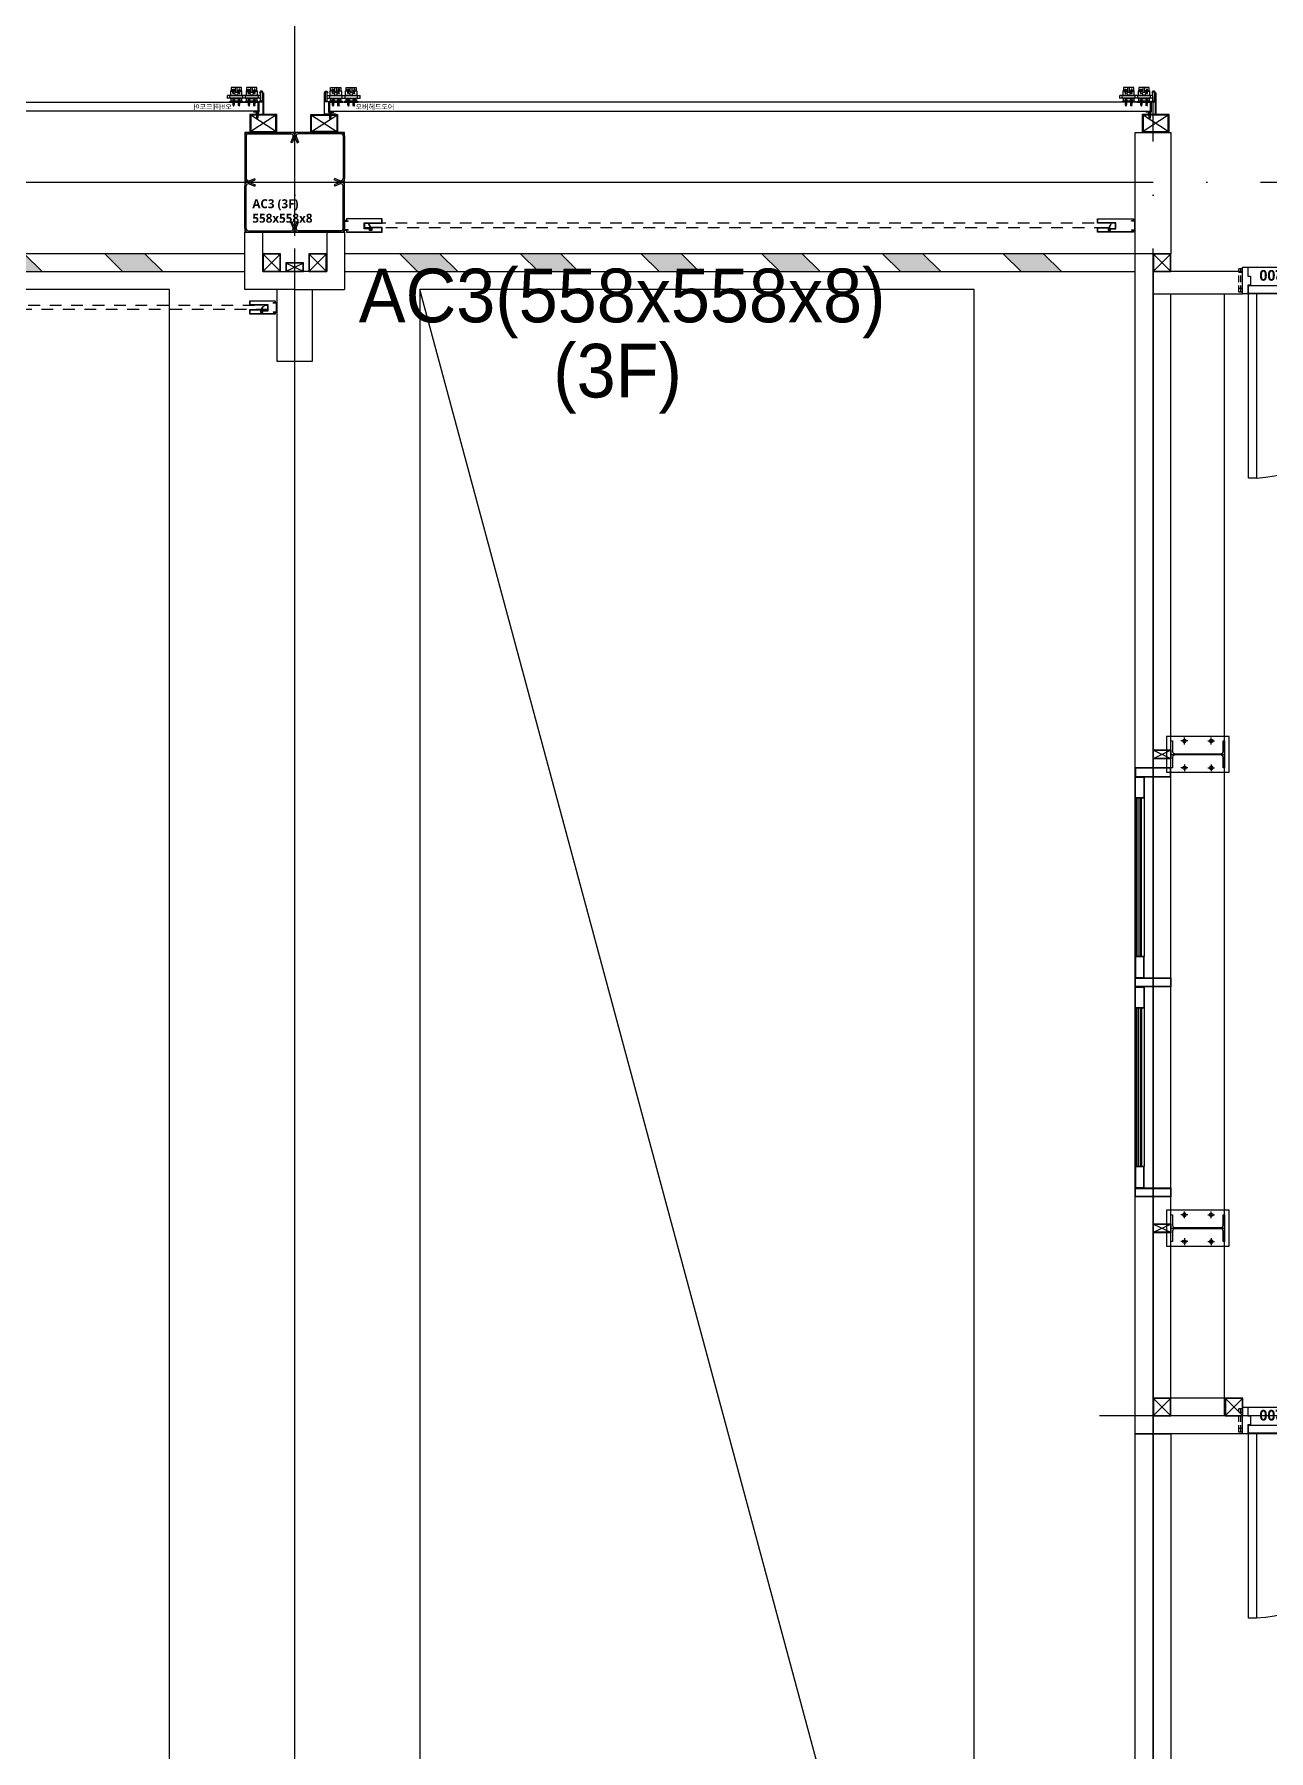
# Model space of a CAD drawing. Header units: millimetres. Extents: x -47382 to 204618, y -51045 to 127155.
# Drawn here: x 67544 to 74446, y 9599 to 19199 of the extents above; entities that cross this region are included whole.
import ezdxf
from ezdxf.enums import TextEntityAlignment as Align

# ---------------------------------------------------------------- set-up
doc = ezdxf.new("R2010")
doc.units = ezdxf.units.MM
doc.header["$LTSCALE"] = 300
doc.header["$MEASUREMENT"] = 0
for name, pattern in [('AF_01_Xref_PLAN_REV_01$0$HID', [2.3, 1.5, -0.8]), ('CEN', [62, 60, -1, 0, -1]), ('HID', [2, 1.1, -0.9]), ('HIDDEN2', [0.1875, 0.125, -0.0625])]:
    doc.linetypes.add(name, pattern=pattern)
doc.layers.get('0').update_dxf_attribs({"linetype": 'CONTINUOUS'})
doc.layers.get('Defpoints').update_dxf_attribs({"color": 153, "linetype": 'CONTINUOUS'})
for name, color, linetype in [('1', 7, 'CONTINUOUS'), ('6', 6, 'CONTINUOUS'), ('A-CEN', 1, 'CEN'), ('A-DOOR', 4, 'CONTINUOUS'), ('A-DOOR-JAMB', 4, 'CONTINUOUS'), ('A-DOOR-SILL', 8, 'CONTINUOUS'), ('A-DOOR-SWING', 8, 'CONTINUOUS'), ('A-FLOR-FLIN-TYP2', 8, 'CONTINUOUS'), ('A-FLOR-GW', 6, 'CONTINUOUS'), ('A-FLOR-PANL', 6, 'CONTINUOUS'), ('A-FLOR-STUD', 9, 'CONTINUOUS'), ('A-ST-AXIS-CEN', 252, 'CEN'), ('A-ST-COL', 2, 'CONTINUOUS'), ('A-WALL-LOW', 8, 'CONTINUOUS'), ('A-WIN', 4, 'CONTINUOUS'), ('AA-PARK-CAR4(B)', 5, 'CONTINUOUS'), ('AF_01_Xref_PLAN_REV_01$0$_시설물', 9, 'CONTINUOUS'), ('AF_01_Xref_PLAN_REV_01$0$DF', 7, 'CONTINUOUS'), ('Bound', 9, 'CONTINUOUS'), ('OVERHEAD DOOR - 1', 4, 'HID'), ('SS-PLATE', 32, 'CONTINUOUS'), ('STEEL', 2, 'CONTINUOUS'), ('XREF-PLAN$0$A-STEEL', 7, 'CONTINUOUS'), ('방화셔터', 11, 'HID')]:
    doc.layers.add(name, color=color, linetype=linetype)
doc.layers.add('A-ANNO-NPLT', color=129, linetype='CONTINUOUS', plot=False)
doc.layers.add('Defpoint', color=161, linetype='CONTINUOUS', plot=False)
doc.styles.add('AF_01_Xref_PLAN_REV_01$0$TEXT', font='')
doc.styles.add('SH_대대리576', font='NanumGothicBold.ttf')
doc.styles.add('SHP-나눔bo', font='')
doc.styles.add('돋움', font='')
doc.styles.get('AF_01_Xref_PLAN_REV_01$0$TEXT').set_extended_font_data('NanumGothic', bold=True)
doc.styles.get('SHP-나눔bo').set_extended_font_data('NanumGothic', bold=True)
doc.styles.get('돋움').set_extended_font_data('Dotum')

# ---------------------------------------------------------------- blocks, each defined once
blk = doc.blocks.new('_P대형')
at = {"layer": 'AA-PARK-CAR4(B)'}
blk.add_line((-150, -1500), (-3250, -13000), dxfattribs=at)
blk.add_lwpolyline([(-150, -1500), (-150, -13000), (-3250, -13000), (-3250, -1500)], close=True, dxfattribs=at)
blk = doc.blocks.new('AF_01_Xref_PLAN_REV_01$0$OHD-BOLT')
at = {"layer": 'AF_01_Xref_PLAN_REV_01$0$DF', "color": 9}
for p, q in [((-5.2, -34.7), (-5.2, -31)), ((5.2, -31), (-5.2, -31)), ((4.1, -35.2), (-4.1, -35.2)), ((-3.2, -4.8), (-3.2, -9.1)), ((-3.2, -9.9), (-3.2, -10.9)), ((-3.2, -11.7), (-3.2, -12.7)), ((-3.2, -13.5), (-3.2, -14.6)), ((-3.2, -15.4), (-3.2, -16.4)), ((-3.2, -17.2), (-3.2, -18.2)), ((-3.2, -19), (-3.2, -20.1)), ((-3.2, -20.9), (-3.2, -21.9)), ((-3.2, -22.7), (-3.2, -23.7)), ((-3.2, -24.5), (-3.2, -25.5)), ((-3.2, -26.4), (-3.2, -27.2)), ((-2.7, -34.7), (-2.7, -31)), ((2.7, -34.7), (2.7, -31)), ((3.1, -4.8), (3.1, -8.3)), ((3.1, -9.1), (3.1, -10.1)), ((3.1, -10.9), (3.1, -11.9)), ((3.1, -12.7), (3.1, -13.8)), ((3.1, -14.6), (3.1, -15.6)), ((3.1, -16.4), (3.1, -17.4)), ((3.1, -18.2), (3.1, -19.3)), ((3.1, -20.1), (3.1, -21.1)), ((3.1, -21.9), (3.1, -22.9)), ((3.1, -23.7), (3.1, -24.8)), ((3.1, -25.6), (3.1, -27.2)), ((5.2, -34.7), (5.2, -31))]:
    blk.add_line(p, q, dxfattribs=at)
at = {"layer": 'AF_01_Xref_PLAN_REV_01$0$DF', "color": 10}
for p, q in [((4.1, -8.3), (-4.2, -11.7)), ((-1.1, -8.6), (-4.2, -9.9)), ((4.1, -10.1), (-4.2, -13.5)), ((4.1, -11.9), (-4.2, -15.4)), ((4.1, -13.8), (-4.2, -17.2)), ((4.1, -15.6), (-4.2, -19)), ((4.1, -17.4), (-4.2, -20.9)), ((4.1, -19.3), (-4.2, -22.7)), ((4.1, -21.1), (-4.2, -24.5)), ((4.1, -22.9), (-4.2, -26.4)), ((4.1, -24.8), (-1.8, -27.2))]:
    blk.add_line(p, q, dxfattribs=at)
at = {"layer": 'AF_01_Xref_PLAN_REV_01$0$DF', "color": 9}
for points in [[(-3.2, -4.8), (0, 0), (3.1, -4.8)], [(3.1, -6.8), (-1.1, -8.6), (-3.2, -7.5), (-0.7, -5), (0, 0)], [(-3.2, -10.3), (-4.2, -9.9), (-3.2, -10.7)], [(-3.2, -12.1), (-4.2, -11.7), (-3.2, -12.5)], [(-3.2, -13.9), (-4.2, -13.5), (-3.2, -14.3)], [(-3.2, -15.8), (-4.2, -15.4), (-3.2, -16.2)], [(-3.2, -17.6), (-4.2, -17.2), (-3.2, -18)], [(-3.2, -19.4), (-4.2, -19), (-3.2, -19.8)], [(-3.2, -21.3), (-4.2, -20.9), (-3.2, -21.7)], [(-3.2, -23.1), (-4.2, -22.7), (-3.2, -23.5)], [(-3.2, -24.9), (-4.2, -24.5), (-3.2, -25.3)], [(-3.2, -26.8), (-4.2, -26.4), (-3.2, -27.2)], [(-2.6, -27.2), (3.1, -24.8), (4.1, -24.8), (3.1, -25.6), (-0.7, -27.2)], [(3.1, -7.9), (4.1, -8.3), (3.1, -7.5)], [(3.1, -7.9), (4.1, -8.3), (3.1, -7.5)], [(3.1, -9.7), (4.1, -10.1), (3.1, -9.3)], [(3.1, -9.7), (4.1, -10.1), (3.1, -9.3)], [(3.1, -11.5), (4.1, -11.9), (3.1, -11.1)], [(3.1, -11.5), (4.1, -11.9), (3.1, -11.1)], [(3.1, -13.4), (4.1, -13.8), (3.1, -13)], [(3.1, -13.4), (4.1, -13.8), (3.1, -13)], [(3.1, -15.2), (4.1, -15.6), (3.1, -14.8)], [(3.1, -15.2), (4.1, -15.6), (3.1, -14.8)], [(3.1, -17), (4.1, -17.4), (3.1, -16.6)], [(3.1, -17), (4.1, -17.4), (3.1, -16.6)], [(3.1, -18.9), (4.1, -19.3), (3.1, -18.5)], [(3.1, -18.9), (4.1, -19.3), (3.1, -18.5)], [(3.1, -20.7), (4.1, -21.1), (3.1, -20.3)], [(3.1, -20.7), (4.1, -21.1), (3.1, -20.3)], [(3.1, -22.5), (4.1, -22.9), (3.1, -22.1)], [(3.1, -22.5), (4.1, -22.9), (3.1, -22.1)], [(3.1, -24.4), (4.1, -24.8), (3.1, -24)]]:
    blk.add_lwpolyline(points, dxfattribs=at)
for points in [[(-9, -28), (9, -28), (9, -27.2), (-9, -27.2)], [(-4.3, -31), (4.3, -31), (9, -28), (-9, -28)], [(-4.2, -11.7), (-3.2, -10.9), (3.1, -8.3), (4.1, -8.3), (3.1, -9.1), (-3.2, -11.7)], [(-4.2, -9.9), (-3.2, -9.1), (-2.1, -8.6), (-1.1, -8.6), (-2.1, -9.4), (-3.2, -9.9)], [(-4.2, -13.5), (-3.2, -12.7), (3.1, -10.1), (4.1, -10.1), (3.1, -10.9), (-3.2, -13.5)], [(-4.2, -15.4), (-3.2, -14.6), (3.1, -11.9), (4.1, -11.9), (3.1, -12.7), (-3.2, -15.4)], [(-4.2, -17.2), (-3.2, -16.4), (3.1, -13.8), (4.1, -13.8), (3.1, -14.6), (-3.2, -17.2)], [(-4.2, -19), (-3.2, -18.2), (3.1, -15.6), (4.1, -15.6), (3.1, -16.4), (-3.2, -19)], [(-4.2, -20.9), (-3.2, -20.1), (3.1, -17.4), (4.1, -17.4), (3.1, -18.2), (-3.2, -20.9)], [(-4.2, -22.7), (-3.2, -21.9), (3.1, -19.3), (4.1, -19.3), (3.1, -20.1), (-3.2, -22.7)], [(-4.2, -24.5), (-3.2, -23.7), (3.1, -21.1), (4.1, -21.1), (3.1, -21.9), (-3.2, -24.5)], [(-4.2, -26.4), (-3.2, -25.5), (3.1, -22.9), (4.1, -22.9), (3.1, -23.7), (-3.2, -26.4)]]:
    blk.add_lwpolyline(points, close=True, dxfattribs=at)
for centre, radius, start, end in [((-4, -33.3), 1.86, 226.9662, 313.0338), ((0, -27.6), 7.61, 249.11949, 290.88051), ((4, -33.3), 1.86, 226.9662, 313.0338)]:
    blk.add_arc(centre, radius, start, end, dxfattribs=at)
blk = doc.blocks.new('AF_01_Xref_PLAN_REV_01$0$OHD-UNIT_01')
at = {"layer": 'AF_01_Xref_PLAN_REV_01$0$DF', "color": 6}
for p, q in [((6.3, -35.8), (6.3, -36.1)), ((16, -47.3), (16, -60.3)), ((16.2, -47.3), (16.2, -60.3)), ((19.8, -47.3), (19.8, -60.3)), ((20, -47.3), (20, -60.3)), ((30, -52.8), (30, -79)), ((40, -52.8), (40, -79)), ((50, -47.3), (50, -60.3)), ((50.2, -47.3), (50.2, -60.3)), ((53.8, -47.3), (53.8, -60.3)), ((54, -47.3), (54, -60.3)), ((63.7, -35.8), (63.7, -36.1))]:
    blk.add_line(p, q, dxfattribs=at)
for points in [[(0, 0), (70, 0), (70, -2.3), (0, -2.3)], [(6.2, -2.3), (63.8, -2.3), (63.8, -17.3), (6.2, -17.3)]]:
    blk.add_lwpolyline(points, close=True, dxfattribs=at)
blk.add_lwpolyline([(70, -17.3, -0.032432), (70, -35.8), (0, -35.8, -0.032432), (0, -17.3)], format="xyb", close=True, dxfattribs=at)
blk.add_lwpolyline([(53.8, -60.3), (66.2, -60.3), (66.8, -59.3), (66.8, -37.2, 0.374279), (65.9, -36.3), (59.2, -35.8), (10.7, -35.8), (4.1, -36.3, 0.374279), (3.2, -37.2), (3.2, -59.3)], format="xyb", dxfattribs=at)
for points in [[(16, -59.3), (3.2, -59.3), (3.8, -60.3), (16.2, -60.3)], [(6.2, -60.3), (6.2, -80), (63.8, -80), (63.8, -60.3)], [(19.8, -60.3), (29.5, -60.3), (29.5, -52.4)], [(29.5, -59.3), (20, -59.3)], [(40.5, -52.4), (40.5, -60.3), (50.2, -60.3)], [(50, -59.3), (40.5, -59.3)], [(66.8, -59.3), (54, -59.3)]]:
    blk.add_lwpolyline(points, dxfattribs=at)
at = {"layer": 'AF_01_Xref_PLAN_REV_01$0$DF', "color": 9}
for points in [[(15, -17.3), (15, -14.3), (21, -14.3), (21, -17.3)], [(15, -60.3), (15, -70), (21, -70), (21, -60.3)], [(15.2, -17.3), (15.2, -14.6), (20.8, -14.6), (20.8, -17.3)], [(15.2, -60.3), (15.2, -69.8), (20.8, -69.8), (20.8, -60.3)], [(55, -17.3), (55, -14.3), (49, -14.3), (49, -17.3)], [(55, -60.3), (55, -70), (49, -70), (49, -60.3)], [(54.8, -17.3), (54.8, -14.6), (49.2, -14.6), (49.2, -17.3)], [(54.8, -60.3), (54.8, -69.8), (49.2, -69.8), (49.2, -60.3)]]:
    blk.add_lwpolyline(points, dxfattribs=at)
at = {"layer": 'AF_01_Xref_PLAN_REV_01$0$DF', "color": 6}
for radius in [9, 8.5]:
    blk.add_circle((35, -45.3), radius, dxfattribs=at)
for centre, radius, start, end in [((18, -47.3), 2, 0, 180), ((18, -47.3), 1.8, 0, 180), ((31, -79), 1, 180, 270), ((39, -79), 1, 270, 0), ((52, -47.3), 2, 0, 180), ((52, -47.3), 1.8, 0, 180)]:
    blk.add_arc(centre, radius, start, end, dxfattribs=at)
at = {"layer": 'AF_01_Xref_PLAN_REV_01$0$DF'}
blk.add_blockref('AF_01_Xref_PLAN_REV_01$0$OHD-BOLT', (20.2, 24.9), dxfattribs=at)
at = {"layer": 'AF_01_Xref_PLAN_REV_01$0$DF', "xscale": -1}
blk.add_blockref('AF_01_Xref_PLAN_REV_01$0$OHD-BOLT', (49.8, 24.9), dxfattribs=at)
blk = doc.blocks.new('*U215')
at = {"layer": 'AF_01_Xref_PLAN_REV_01$0$DF', "color": 4}
for p, q in [((-58.4, 205.5), (-44.7, 205.5)), ((111.5, 205.5), (125.9, 205.5)), ((125.9, 190.2), (125.9, 205.2)), ((10388.5, 205.5), (10374.1, 205.5)), ((10374.1, 190.2), (10374.1, 205.2)), ((10558.4, 205.5), (10544.7, 205.5)), ((-58.4, 190.5), (-44.7, 190.5)), ((111.5, 190.5), (125.9, 190.5)), ((10388.5, 190.5), (10374.1, 190.5)), ((10558.4, 190.5), (10544.7, 190.5))]:
    blk.add_line(p, q, dxfattribs=at)
at = {"layer": 'AF_01_Xref_PLAN_REV_01$0$DF', "color": 9, "linetype": 'AF_01_Xref_PLAN_REV_01$0$HID'}
for p, q in [((-44.7, 205.5), (25.5, 205.5)), ((41.3, 205.5), (111.5, 205.5)), ((10458.7, 205.5), (10388.5, 205.5)), ((10544.7, 205.5), (10474.5, 205.5)), ((-44.7, 190.5), (25.5, 190.5)), ((41.3, 190.5), (111.5, 190.5)), ((10458.7, 190.5), (10388.5, 190.5)), ((10544.7, 190.5), (10474.5, 190.5))]:
    blk.add_line(p, q, dxfattribs=at)
at = {"layer": 'AF_01_Xref_PLAN_REV_01$0$DF'}
for p, q in [((25.5, 205.5), (41.3, 205.5)), ((10474.5, 205.5), (10458.7, 205.5)), ((25.5, 190.5), (41.3, 190.5)), ((10474.5, 190.5), (10458.7, 190.5))]:
    blk.add_line(p, q, dxfattribs=at)
at = {"layer": 'AF_01_Xref_PLAN_REV_01$0$DF', "color": 9}
for p, q in [((-145.5, 95.5), (-4.5, 4.5)), ((-145.5, 4.5), (-4.5, 95.5)), ((10645.5, 95.5), (10504.5, 4.5)), ((10645.5, 4.5), (10504.5, 95.5))]:
    blk.add_line(p, q, dxfattribs=at)
at = {"layer": 'AF_01_Xref_PLAN_REV_01$0$DF'}
for points in [[(-75, 221), (-75, 100), (-7.5, 100), (-7.5, 101.6), (-73.4, 101.6), (-73.4, 221), (-75, 221)], [(10575, 221), (10575, 100), (10507.5, 100), (10507.5, 101.6), (10573.4, 101.6), (10573.4, 221), (10575, 221)]]:
    blk.add_lwpolyline(points, dxfattribs=at)
for points in [[(-68.4, 231), (-58.4, 231), (-53.4, 221), (-57, 221), (-60.4, 227.8), (-66.4, 227.8), (-70.2, 220.2), (-70.2, 174.4), (-53.4, 174.4), (-53.4, 171.2), (-73.4, 171.2), (-73.4, 221)], [(10568.4, 231), (10558.4, 231), (10553.4, 221), (10557, 221), (10560.4, 227.8), (10566.4, 227.8), (10570.2, 220.2), (10570.2, 174.4), (10553.4, 174.4), (10553.4, 171.2), (10573.4, 171.2), (10573.4, 221)], [(-150, 100), (0, 100), (0, 0), (-150, 0)], [(30.4, 171.2), (-49.6, 171.2), (-49.6, 113.8), (-21.1, 113.8), (-21.1, 117), (-46.4, 117), (-46.4, 168), (30.4, 168)], [(30.4, 171.2), (30.4, 168), (-49.6, 168), (-49.6, 171.2)], [(36.4, 171.2), (36.4, 168), (116.4, 168), (116.4, 171.2)], [(10463.6, 171.2), (10463.6, 168), (10383.6, 168), (10383.6, 171.2)], [(10469.6, 171.2), (10549.6, 171.2), (10549.6, 113.8), (10521.1, 113.8), (10521.1, 117), (10546.4, 117), (10546.4, 168), (10469.6, 168)], [(10469.6, 171.2), (10469.6, 168), (10549.6, 168), (10549.6, 171.2)], [(10650, 100), (10500, 100), (10500, 0), (10650, 0)], [(-145.5, 95.5), (-4.5, 95.5), (-4.5, 4.5), (-145.5, 4.5)], [(10645.5, 95.5), (10504.5, 95.5), (10504.5, 4.5), (10645.5, 4.5)]]:
    blk.add_lwpolyline(points, close=True, dxfattribs=at)
at = {"layer": 'AF_01_Xref_PLAN_REV_01$0$DF', "color": 4}
for points in [[(-68.4, 221.2), (-68.4, 179.5, 1), (-58.4, 179.5), (-58.4, 221.2, 1), (-68.4, 221.2)], [(10568.4, 221.2), (10568.4, 179.5, -1), (10558.4, 179.5), (10558.4, 221.2, -1), (10568.4, 221.2)]]:
    blk.add_lwpolyline(points, format="xyb", dxfattribs=at)
blk.add_lwpolyline([(10545.4, 118), (10545.4, 168), (-45.4, 168), (-45.4, 118)], close=True, dxfattribs=at)
at = {"layer": 'AF_01_Xref_PLAN_REV_01$0$DF', "xscale": -1, "rotation": 180}
for name, p in [('AF_01_Xref_PLAN_REV_01$0$OHD-UNIT_01', (-44.6, 171.2)), ('AF_01_Xref_PLAN_REV_01$0$OHD-UNIT_01', (41.4, 171.2)), ('AF_01_Xref_PLAN_REV_01$0$OHD-BOLT', (10540.5, 74.4))]:
    blk.add_blockref(name, p, dxfattribs=at)
at = {"layer": 'AF_01_Xref_PLAN_REV_01$0$DF', "rotation": 180}
for name, p in [('AF_01_Xref_PLAN_REV_01$0$OHD-UNIT_01', (10458.6, 171.2)), ('AF_01_Xref_PLAN_REV_01$0$OHD-UNIT_01', (10544.6, 171.2)), ('AF_01_Xref_PLAN_REV_01$0$OHD-BOLT', (-40.5, 74.4))]:
    blk.add_blockref(name, p, dxfattribs=at)
at = {"layer": 'Defpoints', "style": 'AF_01_Xref_PLAN_REV_01$0$TEXT'}
blk.add_text('오버헤드도어', height=28, dxfattribs=at).set_placement((101.4, 142.5), align=Align.MIDDLE_LEFT)
blk = doc.blocks.new('A$C53E97F43')
at = {"layer": '방화셔터'}
for p, q in [((0, 63.5), (0, 65)), ((0, 63.5), (0, 65)), ((0, 11.5), (0, 10)), ((0, 11.5), (0, 10)), ((20, 61.9), (20, 63.5)), ((20, 13.1), (20, 11.5)), ((79.5, 20), (82, 20)), ((79.5, 20), (80.5, 18)), ((80.5, 18), (79.5, 18)), ((79.5, 18), (80.5, 16)), ((80.5, 16), (79.5, 16)), ((79.5, 16), (80.5, 14)), ((80.5, 14), (79.5, 14)), ((79.5, 14), (80.5, 12)), ((80.5, 12), (79.5, 12)), ((79.5, 12), (80.5, 10)), ((89.5, 10), (80.5, 10)), ((82.5, 12), (82.5, 17.5)), ((82.5, 17.5), (87.5, 17.5)), ((87.5, 12), (82.5, 12)), ((87.5, 12), (87.5, 17.5)), ((88, 20), (90.5, 20)), ((90.5, 20), (89.5, 18)), ((89.5, 18), (90.5, 18)), ((90.5, 18), (89.5, 16)), ((89.5, 16), (90.5, 16)), ((90.5, 16), (89.5, 14)), ((89.5, 14), (90.5, 14)), ((90.5, 14), (89.5, 12)), ((89.5, 12), (90.5, 12)), ((90.5, 12), (89.5, 10))]:
    blk.add_line(p, q, dxfattribs=at)
for points in [[(0, 10), (10, 10), (10, 0), (150, 0), (150, 25), (90, 25), (90, 10), (80, 10), (80, 20), (50, 20), (50, 50), (150, 50), (150, 75), (10, 75), (10, 65), (0, 65)], [(0, 11.5), (11.5, 11.5), (11.5, 1.5), (148.5, 1.5), (148.5, 23.5), (91.5, 23.5), (91.5, 8.5), (78.5, 8.5), (78.5, 18.5), (48.5, 18.5), (48.5, 51.5), (148.5, 51.5), (148.5, 73.5), (11.5, 73.5), (11.5, 63.5), (0, 63.5)], [(20, 11.5), (20, 11.5), (0, 11.5), (0, 63.5), (20, 63.5)], [(20, 13.1), (1.6, 13.1), (1.6, 61.9), (20, 61.9)]]:
    blk.add_lwpolyline(points, dxfattribs=at)
for centre, radius, start, end in [((75.4, 41.4), 2, 39.97118, 180), ((73.9, 41.4), 0.5, 180, 0), ((75.4, 41.4), 1, 49.23897, 180), ((47.8, 21.2), 35.2, 358.12428, 36.69029), ((47.2, 15.9), 40, 5.83802, 42.0129), ((82.5, 20), 0.5, 180, 0), ((87.5, 20), 0.5, 180, 0)]:
    blk.add_arc(centre, radius, start, end, dxfattribs=at)
blk = doc.blocks.new('A$C04AA576A')
at = {"layer": 'AF_01_Xref_PLAN_REV_01$0$_시설물'}
for points in [[(962.5, 826), (1062.5, 726), (837.5, 726), (737.5, 826)], [(1637.5, 826), (1737.5, 726), (1512.5, 726), (1412.5, 826)]]:
    blk.add_hatch(color=253, dxfattribs=at).paths.add_polyline_path(points)
at = {"layer": 'A-FLOR-FLIN-TYP2'}
blk.add_line((279, 726), (10721, 726), dxfattribs=at)
blk.add_line((279, 726), (10721, 726), dxfattribs=at)
at = {"layer": 'A-FLOR-GW'}
for p, q in [((100, 1326, 103000), (-100, 1326, 103000)), ((-100, 1326, 103000), (-100, 926, 103000)), ((100, 926, 103000), (100, 1326, 103000)), ((179, 826), (179, 605)), ((279, 826), (279, 605))]:
    blk.add_line(p, q, dxfattribs=at)
for points in [[(0, 926), (279, 926), (279, 826)], [(179, 826), (0, 826)]]:
    blk.add_lwpolyline(points, dxfattribs=at)
at = {"layer": 'AF_01_Xref_PLAN_REV_01$0$_시설물'}
for p, q in [((737.5, 826, 103000), (837.5, 726, 103000)), ((962.5, 826, 103000), (1062.5, 726, 103000)), ((1412.5, 826, 103000), (1512.5, 726, 103000))]:
    blk.add_line(p, q, dxfattribs=at)
at = {"layer": 'AF_01_Xref_PLAN_REV_01$0$_시설물', "color": 6, "elevation": 103000}
blk.add_lwpolyline([(4019, 726), (4019, 826), (279, 826), (279, 726), (4019, 726)], dxfattribs=at)
at = {"layer": '방화셔터', "linetype": 'HID', "ltscale": 0.2}
for p, q in [((150, 1013.5, 103000), (150, 1038.5, 103000)), ((150, 1038.5, 103000), (10850, 1038.5, 103000)), ((10850, 1013.5, 103000), (150, 1013.5, 103000))]:
    blk.add_line(p, q, dxfattribs=at)
at = {"xscale": -1}
blk.add_blockref('_P대형', (550, 13926, -103000), dxfattribs=at)
at = {"layer": 'OVERHEAD DOOR - 1', "xscale": -1, "rotation": 180}
blk.add_blockref('*U215', (250, 47), dxfattribs=at)
at = {"layer": '방화셔터', "extrusion": (0, 0, -1), "zscale": -1, "rotation": 180}
blk.add_blockref('A$C53E97F43', (-100, 1063.5, -103000), dxfattribs=at)
blk = doc.blocks.new('A$C284E115B')
at = {"layer": 'A-FLOR-STUD'}
for p, q in [((2.3, 47.7, -103000), (97.7, 2.3, -103000)), ((2.3, 2.3, -103000), (97.7, 47.7, -103000))]:
    blk.add_line(p, q, dxfattribs=at)
at = {"layer": 'A-FLOR-STUD', "elevation": -103000}
for points in [[(0, 50), (100, 50), (100, 0), (0, 0)], [(2.3, 47.7), (97.7, 47.7), (97.7, 2.3), (2.3, 2.3)]]:
    blk.add_lwpolyline(points, close=True, dxfattribs=at)
blk = doc.blocks.new('BOLT')
at = {"layer": '1', "color": 251}
for p, q in [((-21, 0), (21, 0)), ((0, -21), (0, 21))]:
    blk.add_line(p, q, dxfattribs=at)
at = {"layer": '6', "color": 251}
blk.add_circle((0, 0), 11, dxfattribs=at)
blk = doc.blocks.new('WC2_BP')
at = {"layer": 'SS-PLATE', "color": 251, "ltscale": 0.05}
blk.add_lwpolyline([(-175, -100), (175, -100), (175, 100), (-175, 100)], close=True, dxfattribs=at)
at = {"linetype": 'HID', "yscale": 0.909090909090909, "zscale": 0.909090909090909}
for p, xscale in [((-75, 75), -0.909090909090909), ((75, 75), 0.909090909090909)]:
    blk.add_blockref('BOLT', p, dxfattribs=dict(at, xscale=xscale))
at = {"linetype": 'HID', "yscale": 0.909090909090909, "zscale": 0.909090909090909, "rotation": 180}
for p, xscale in [((-75, -75), 0.909090909090909), ((75, -75), -0.909090909090909)]:
    blk.add_blockref('BOLT', p, dxfattribs=dict(at, xscale=xscale))
blk = doc.blocks.new('H-300X150X6_5X9')
at = {"layer": 'Defpoint'}
for p, q in [((0, -150), (0, 150)), ((-3.25, 0), (3.25, 0))]:
    blk.add_line(p, q, dxfattribs=at)
at = {"layer": 'STEEL'}
blk.add_lwpolyline([(-75, -150), (-75, -141), (-16.25, -141, 0.4142136), (-3.25, -128), (-3.25, 128, 0.4142136), (-16.25, 141), (-75, 141), (-75, 150), (75, 150), (75, 141), (16.25, 141, 0.4142136), (3.25, 128), (3.25, -128, 0.4142136), (16.25, -141), (75, -141), (75, -150)], format="xyb", close=True, dxfattribs=at)
at = {"layer": 'SS-PLATE', "color": 251, "ltscale": 0.05, "rotation": 90}
blk.add_blockref('WC2_BP', (0, 0), dxfattribs=at)
blk = doc.blocks.new('A$C2E56680A')
blk.add_blockref('A$C284E115B', (0, 50))
at = {"layer": 'STEEL', "rotation": 269.9999999999999}
blk.add_blockref('H-300X150X6_5X9', (250, 75, -103000), dxfattribs=at)
blk = doc.blocks.new('XREF-PLAN$0$각-100X100')
at = {"layer": 'XREF-PLAN$0$A-STEEL', "color": 1}
for p, q in [((-47.7, -47.7), (47.7, 47.7)), ((-47.7, 47.7), (47.7, -47.7))]:
    blk.add_line(p, q, dxfattribs=at)
at = {"layer": 'XREF-PLAN$0$A-STEEL'}
blk.add_lwpolyline([(-50, -50), (50, -50), (50, 50), (-50, 50)], close=True, dxfattribs=at)
at = {"layer": 'XREF-PLAN$0$A-STEEL', "color": 8}
blk.add_lwpolyline([(-47.7, -47.7), (47.7, -47.7), (47.7, 47.7), (-47.7, 47.7)], close=True, dxfattribs=at)
blk = doc.blocks.new('사무실창_01')
at = {"layer": 'A-WIN', "ltscale": 100}
for p, q in [((508390.7, 325836.5), (508390.7, 326961.5)), ((508190.7, 326841.5), (508190.7, 325956.5)), ((508198.7, 325956.5), (508198.7, 326841.5)), ((508206.7, 325956.5), (508206.7, 326841.5)), ((508218.7, 325956.5), (508218.7, 326841.5)), ((508226.7, 325956.5), (508226.7, 326841.5)), ((508240.7, 326841.5), (508240.7, 325956.5)), ((508390.7, 324661.5), (508390.7, 325786.5)), ((508190.7, 325666.5), (508190.7, 324781.5)), ((508198.7, 325666.5), (508198.7, 324781.5)), ((508206.7, 325666.5), (508206.7, 324781.5)), ((508218.7, 325666.5), (508218.7, 324781.5)), ((508226.7, 325666.5), (508226.7, 324781.5)), ((508240.7, 325666.5), (508240.7, 324781.5))]:
    blk.add_line(p, q, dxfattribs=at)
at = {"layer": 'A-WIN'}
for points in [[(508390.7, 326961.5), (508390.7, 327011.5), (508190.7, 327011.5), (508190.7, 326961.5), (508390.7, 326961.5)], [(508240.7, 326961.5), (508240.7, 326841.5), (508190.7, 326841.5), (508190.7, 326961.5), (508240.7, 326961.5)], [(508192.7, 327009.5), (508192.7, 326963.5), (508388.7, 326963.5), (508388.7, 327009.5), (508192.7, 327009.5)], [(508192.7, 326843.5), (508192.7, 326959.5), (508238.7, 326959.5), (508238.7, 326843.5), (508192.7, 326843.5)], [(508190.7, 325836.5), (508390.7, 325836.5), (508390.7, 325786.5), (508190.7, 325786.5), (508190.7, 325836.5)], [(508240.7, 325786.5), (508240.7, 325666.5), (508190.7, 325666.5), (508190.7, 325786.5), (508240.7, 325786.5)], [(508192.7, 325668.5), (508192.7, 325784.5), (508238.7, 325784.5), (508238.7, 325668.5), (508192.7, 325668.5)], [(508190.7, 324661.5), (508390.7, 324661.5), (508390.7, 324611.5), (508190.7, 324611.5), (508190.7, 324661.5)]]:
    blk.add_lwpolyline(points, dxfattribs=at)
for points in [[(508240.7, 325956.5), (508190.7, 325956.5), (508190.7, 325836.5), (508240.7, 325836.5)], [(508238.7, 325954.5), (508192.7, 325954.5), (508192.7, 325838.5), (508238.7, 325838.5)], [(508192.7, 325834.5), (508388.7, 325834.5), (508388.7, 325788.5), (508192.7, 325788.5), (508192.7, 325834.5)], [(508240.7, 324781.5), (508190.7, 324781.5), (508190.7, 324661.5), (508240.7, 324661.5)], [(508238.7, 324779.5), (508192.7, 324779.5), (508192.7, 324663.5), (508238.7, 324663.5)], [(508192.7, 324659.5), (508388.7, 324659.5), (508388.7, 324613.5), (508192.7, 324613.5), (508192.7, 324659.5)]]:
    blk.add_lwpolyline(points, close=True, dxfattribs=at)
blk = doc.blocks.new('A$C0e376f74')
at = {"layer": 'A-ANNO-NPLT', "linetype": 'HIDDEN2'}
for p, q in [((525, 230), (525, -80)), ((-20, 140), (-20, 10)), ((0, 140), (-20, 140)), ((0, 120), (-20, 120)), ((-10, 140), (-10, 10)), ((0, 140), (0, 10)), ((1100, 140), (1120, 140)), ((1100, 140), (1100, 10)), ((1100, 120), (1120, 120)), ((1110, 140), (1110, 10)), ((1120, 140), (1120, 10)), ((0, 30), (-20, 30)), ((0, 10), (-20, 10)), ((1100, 30), (1120, 30)), ((1100, 10), (1120, 10))]:
    blk.add_line(p, q, dxfattribs=at)
at = {"layer": 'A-ANNO-NPLT', "linetype": 'ByBlock'}
blk.add_lwpolyline([(1067, 102), (33, 102), (33, 147), (1067, 147)], close=True, dxfattribs=at)
at = {"layer": 'A-DOOR', "linetype": 'ByBlock'}
blk.add_lwpolyline([(1067, 1181), (1067, 147), (1022, 147), (1022, 1181)], close=True, dxfattribs=at)
at = {"layer": 'A-DOOR-JAMB'}
for points in [[(0, 20), (0, 0), (30, 0), (30, 50), (45, 50), (45, 100), (30, 100), (30, 150), (0, 150), (0, 130)], [(1100, 20), (1100, 0), (1070, 0), (1070, 50), (1055, 50), (1055, 100), (1070, 100), (1070, 150), (1100, 150), (1100, 130)]]:
    blk.add_lwpolyline(points, dxfattribs=at)
at = {"layer": 'A-DOOR-SILL'}
for p, q in [((30, 150), (1070, 150)), ((1070, 0), (30, 0))]:
    blk.add_line(p, q, dxfattribs=at)
at = {"layer": 'A-DOOR-SWING'}
blk.add_arc((1106.9, 108.7), 1074.7, 94.52992, 177.80346, dxfattribs=at)
at = {"layer": 'A-ANNO-NPLT', "linetype": 'ByBlock', "style": 'SHP-나눔bo'}
blk.add_text('1100 X 2200', height=60, dxfattribs=at).set_placement((780.6, 15.7), align=Align.CENTER)
blk = doc.blocks.new('A$C500F4283')
at = {"layer": 'A-FLOR-STUD'}
for p, q in [((2.3, 2.3, -103000), (97.7, 47.7, -103000)), ((2.3, 47.7, -103000), (97.7, 2.3, -103000))]:
    blk.add_line(p, q, dxfattribs=at)
at = {"layer": 'A-FLOR-STUD', "elevation": -103000}
for points in [[(0, 0), (100, 0), (100, 50), (0, 50)], [(2.3, 2.3), (97.7, 2.3), (97.7, 47.7), (2.3, 47.7)]]:
    blk.add_lwpolyline(points, close=True, dxfattribs=at)
blk = doc.blocks.new('*U206')
at = {"layer": 'AF_01_Xref_PLAN_REV_01$0$DF', "color": 4}
for p, q in [((-58.4, 205.5), (-44.7, 205.5)), ((111.5, 205.5), (125.9, 205.5)), ((125.9, 190.2), (125.9, 205.2)), ((4388.5, 205.5), (4374.1, 205.5)), ((4374.1, 190.2), (4374.1, 205.2)), ((4558.4, 205.5), (4544.7, 205.5)), ((-58.4, 190.5), (-44.7, 190.5)), ((111.5, 190.5), (125.9, 190.5)), ((4388.5, 190.5), (4374.1, 190.5)), ((4558.4, 190.5), (4544.7, 190.5))]:
    blk.add_line(p, q, dxfattribs=at)
at = {"layer": 'AF_01_Xref_PLAN_REV_01$0$DF', "color": 9, "linetype": 'AF_01_Xref_PLAN_REV_01$0$HID'}
for p, q in [((-44.7, 205.5), (25.5, 205.5)), ((41.3, 205.5), (111.5, 205.5)), ((4458.7, 205.5), (4388.5, 205.5)), ((4544.7, 205.5), (4474.5, 205.5)), ((-44.7, 190.5), (25.5, 190.5)), ((41.3, 190.5), (111.5, 190.5)), ((4458.7, 190.5), (4388.5, 190.5)), ((4544.7, 190.5), (4474.5, 190.5))]:
    blk.add_line(p, q, dxfattribs=at)
at = {"layer": 'AF_01_Xref_PLAN_REV_01$0$DF'}
for p, q in [((25.5, 205.5), (41.3, 205.5)), ((4474.5, 205.5), (4458.7, 205.5)), ((25.5, 190.5), (41.3, 190.5)), ((4474.5, 190.5), (4458.7, 190.5))]:
    blk.add_line(p, q, dxfattribs=at)
at = {"layer": 'AF_01_Xref_PLAN_REV_01$0$DF', "color": 9}
for p, q in [((-145.5, 95.5), (-4.5, 4.5)), ((-145.5, 4.5), (-4.5, 95.5)), ((4645.5, 95.5), (4504.5, 4.5)), ((4645.5, 4.5), (4504.5, 95.5))]:
    blk.add_line(p, q, dxfattribs=at)
at = {"layer": 'AF_01_Xref_PLAN_REV_01$0$DF'}
for points in [[(-75, 221), (-75, 100), (-7.5, 100), (-7.5, 101.6), (-73.4, 101.6), (-73.4, 221), (-75, 221)], [(4575, 221), (4575, 100), (4507.5, 100), (4507.5, 101.6), (4573.4, 101.6), (4573.4, 221), (4575, 221)]]:
    blk.add_lwpolyline(points, dxfattribs=at)
for points in [[(-68.4, 231), (-58.4, 231), (-53.4, 221), (-57, 221), (-60.4, 227.8), (-66.4, 227.8), (-70.2, 220.2), (-70.2, 174.4), (-53.4, 174.4), (-53.4, 171.2), (-73.4, 171.2), (-73.4, 221)], [(4568.4, 231), (4558.4, 231), (4553.4, 221), (4557, 221), (4560.4, 227.8), (4566.4, 227.8), (4570.2, 220.2), (4570.2, 174.4), (4553.4, 174.4), (4553.4, 171.2), (4573.4, 171.2), (4573.4, 221)], [(-150, 100), (0, 100), (0, 0), (-150, 0)], [(30.4, 171.2), (-49.6, 171.2), (-49.6, 113.8), (-21.1, 113.8), (-21.1, 117), (-46.4, 117), (-46.4, 168), (30.4, 168)], [(30.4, 171.2), (30.4, 168), (-49.6, 168), (-49.6, 171.2)], [(36.4, 171.2), (36.4, 168), (116.4, 168), (116.4, 171.2)], [(4463.6, 171.2), (4463.6, 168), (4383.6, 168), (4383.6, 171.2)], [(4469.6, 171.2), (4549.6, 171.2), (4549.6, 113.8), (4521.1, 113.8), (4521.1, 117), (4546.4, 117), (4546.4, 168), (4469.6, 168)], [(4469.6, 171.2), (4469.6, 168), (4549.6, 168), (4549.6, 171.2)], [(4650, 100), (4500, 100), (4500, 0), (4650, 0)], [(-145.5, 95.5), (-4.5, 95.5), (-4.5, 4.5), (-145.5, 4.5)], [(4645.5, 95.5), (4504.5, 95.5), (4504.5, 4.5), (4645.5, 4.5)]]:
    blk.add_lwpolyline(points, close=True, dxfattribs=at)
at = {"layer": 'AF_01_Xref_PLAN_REV_01$0$DF', "color": 4}
for points in [[(-68.4, 221.2), (-68.4, 179.5, 1), (-58.4, 179.5), (-58.4, 221.2, 1), (-68.4, 221.2)], [(4568.4, 221.2), (4568.4, 179.5, -1), (4558.4, 179.5), (4558.4, 221.2, -1), (4568.4, 221.2)]]:
    blk.add_lwpolyline(points, format="xyb", dxfattribs=at)
blk.add_lwpolyline([(4545.4, 118), (4545.4, 168), (-45.4, 168), (-45.4, 118)], close=True, dxfattribs=at)
at = {"layer": 'AF_01_Xref_PLAN_REV_01$0$DF', "xscale": -1, "rotation": 180}
for name, p in [('AF_01_Xref_PLAN_REV_01$0$OHD-UNIT_01', (-44.6, 171.2)), ('AF_01_Xref_PLAN_REV_01$0$OHD-UNIT_01', (41.4, 171.2)), ('AF_01_Xref_PLAN_REV_01$0$OHD-BOLT', (4540.5, 74.4))]:
    blk.add_blockref(name, p, dxfattribs=at)
at = {"layer": 'AF_01_Xref_PLAN_REV_01$0$DF', "rotation": 180}
for name, p in [('AF_01_Xref_PLAN_REV_01$0$OHD-UNIT_01', (4458.6, 171.2)), ('AF_01_Xref_PLAN_REV_01$0$OHD-UNIT_01', (4544.6, 171.2)), ('AF_01_Xref_PLAN_REV_01$0$OHD-BOLT', (-40.5, 74.4))]:
    blk.add_blockref(name, p, dxfattribs=at)
at = {"layer": 'Defpoints', "style": 'AF_01_Xref_PLAN_REV_01$0$TEXT'}
blk.add_text('오버헤드도어', height=28, dxfattribs=at).set_placement((101.4, 142.5), align=Align.MIDDLE_LEFT)
blk = doc.blocks.new('AC3(3f)')
at = {"layer": 'A-ST-COL'}
for p, q in [((40, 578), (279, 578)), ((558, 578), (319, 578)), ((20, 558), (20, 319)), ((28, 558), (28, 319)), ((40, 570), (279, 570)), ((290.3, 553.9), (277.4, 522.7)), ((284.9, 520), (277.4, 522.7)), ((297.8, 551.2), (284.9, 520)), ((300.2, 551.2), (313.1, 520)), ((307.7, 553.9), (320.6, 522.7)), ((313.1, 520), (320.6, 522.7)), ((558, 570), (319, 570)), ((570, 558), (570, 319)), ((578, 558), (578, 319)), ((44.1, 307.7), (75.3, 320.6)), ((44.1, 290.3), (75.3, 277.4)), ((46.8, 300.2), (78, 313.1)), ((46.8, 297.8), (78, 284.9)), ((78, 313.1), (75.3, 320.6)), ((520, 313.1), (522.7, 320.6)), ((551.2, 300.2), (520, 313.1)), ((551.2, 297.8), (520, 284.9)), ((553.9, 307.7), (522.7, 320.6)), ((553.9, 290.3), (522.7, 277.4)), ((20, 40), (20, 279)), ((28, 40), (28, 279)), ((78, 284.9), (75.3, 277.4)), ((520, 284.9), (522.7, 277.4)), ((570, 40), (570, 279)), ((578, 40), (578, 279)), ((40, 28), (279, 28)), ((40, 20), (279, 20)), ((284.9, 78), (277.4, 75.3)), ((290.3, 44.1), (277.4, 75.3)), ((297.8, 46.8), (284.9, 78)), ((300.2, 46.8), (313.1, 78)), ((307.7, 44.1), (320.6, 75.3)), ((313.1, 78), (320.6, 75.3)), ((558, 28), (319, 28)), ((558, 20), (319, 20))]:
    blk.add_line(p, q, dxfattribs=at)
for centre, radius, start, end in [((40, 558), 20, 90, 180), ((279, 558), 20, 340, 90), ((319, 558), 20, 90, 200), ((558, 558), 20, 0, 90), ((40, 558), 12, 90, 180), ((279, 558), 12, 340, 90), ((319, 558), 12, 90, 200), ((558, 558), 12, 0, 90), ((40, 319), 20, 180, 290), ((40, 279), 20, 70, 180), ((40, 319), 12, 180, 290), ((40, 279), 12, 70, 180), ((558, 319), 20, 250, 0), ((558, 279), 20, 0, 110), ((558, 319), 12, 250, 0), ((558, 279), 12, 0, 110), ((40, 40), 20, 180, 270), ((40, 40), 12, 180, 270), ((279, 40), 20, 270, 20), ((279, 40), 12, 270, 20), ((319, 40), 20, 160, 270), ((319, 40), 12, 160, 270), ((558, 40), 20, 270, 0), ((558, 40), 12, 270, 0)]:
    blk.add_arc(centre, radius, start, end, dxfattribs=at)
at = {"layer": 'Bound', "color": 9, "linetype": 'Continuous'}
for p, q in [((578, 578), (20, 578)), ((20, 578), (20, 20)), ((578, 20), (578, 578)), ((20, 20), (578, 20))]:
    blk.add_line(p, q, dxfattribs=at)
at = {"layer": 'Defpoint'}
for p, q in [((299, 0), (299, 598)), ((0, 299), (598, 299))]:
    blk.add_line(p, q, dxfattribs=at)
at = {"layer": 'Defpoint', "linetype": 'Continuous', "style": 'SH_대대리576'}
for s, p in [('AC3 (3F)', (62.4, 178.8)), ('558x558x8', (62.4, 97.7))]:
    blk.add_text(s, height=50, dxfattribs=at).set_placement(p, align=Align.MIDDLE_LEFT)
blk = doc.blocks.new('ACT 지상3층구조평면도')
blk.add_blockref('AC3(3f)', (116082.8, 69117.3))

msp = doc.modelspace()

# ---------------------------------------------------------------- hatches: boundary and pattern name
at = {"layer": 'AF_01_Xref_PLAN_REV_01$0$_시설물'}
for points in [[(69687.5, 17871.4), (69587.5, 17971.4), (69812.5, 17971.4), (69912.5, 17871.4)], [(70362.5, 17871.4), (70262.5, 17971.4), (70487.5, 17971.4), (70587.5, 17871.4)], [(71037.5, 17871.4), (70937.5, 17971.4), (71162.5, 17971.4), (71262.5, 17871.4)], [(71712.5, 17871.4), (71612.5, 17971.4), (71837.5, 17971.4), (71937.5, 17871.4)], [(72387.5, 17871.4), (72287.5, 17971.4), (72512.5, 17971.4), (72612.5, 17871.4)], [(73062.5, 17871.4), (72962.5, 17971.4), (73187.5, 17971.4), (73287.5, 17871.4)]]:
    msp.add_hatch(color=253, dxfattribs=at).paths.add_polyline_path(points)

# ---------------------------------------------------------------- linework, layer by layer
at = {"layer": 'A-CEN'}
for p, q in [((73800, 0), (73800, 18850.4)), ((76850, 11471.4), (73500, 11471.4))]:
    msp.add_line(p, q, dxfattribs=at)
msp.add_lwpolyline([(73800, 6371.4), (73800, 17921.4), (73800, 6371.4), (73800, 17921.4), (73800, 6371.4), (73800, 17921.4)], dxfattribs=at)
at = {"layer": 'A-FLOR-FLIN-TYP2', "ltscale": 5}
for p, q in [((73900, 11471.4), (73900, 17746.4)), ((74200, 11471.4), (74200, 17746.4))]:
    msp.add_line(p, q, dxfattribs=at)
msp.add_lwpolyline([(74300, 11471.4), (74300, 11571.4), (73800, 11571.4)], dxfattribs=at)
at = {"layer": 'A-FLOR-GW'}
for p, q in [((69179, 18092.4), (69179, 17871.4)), ((69279, 18092.4), (69279, 17771.4)), ((69179, 17871.4), (69000, 17871.4)), ((69000, 17771.4), (69279, 17771.4))]:
    msp.add_line(p, q, dxfattribs=at)
for points in [[(74300, 11371.4), (73700, 11371.4), (73700, 17971.4)], [(74300, 11371.4), (74300, 11471.4), (73800, 11471.4), (73800, 17971.4)]]:
    msp.add_lwpolyline(points, dxfattribs=at)
at = {"layer": 'A-FLOR-PANL', "linetype": 'Continuous'}
msp.add_lwpolyline([(73800, 17746.4), (74300, 17746.4), (74300, 17871.4), (73800, 17871.4)], dxfattribs=at)
at = {"layer": 'A-ST-AXIS-CEN'}
for p, q in [((69000, 0), (69000, 99371.4)), ((0, 18371.4), (142000, 18371.4))]:
    msp.add_line(p, q, dxfattribs=at)
at = {"layer": 'A-ST-COL'}
msp.add_lwpolyline([(73700, 18650.4), (73900, 18650.4), (73900, 17971.4), (73700, 17971.4)], close=True, dxfattribs=at)
at = {"layer": 'A-WALL-LOW'}
msp.add_lwpolyline([(73900, 11371.4), (73900, 6271.4), (73900, 6271.4), (73700, 6271.4), (73700, 11371.4), (73900, 11371.4)], dxfattribs=at)
at = {"layer": 'A-WIN'}
msp.add_line((73800, 11371.4), (73900, 11371.4), dxfattribs=at)
at = {"layer": 'AF_01_Xref_PLAN_REV_01$0$_시설물'}
for p, q in [((69687.5, 17871.4), (69587.5, 17971.4)), ((69912.5, 17871.4), (69812.5, 17971.4)), ((70362.5, 17871.4), (70262.5, 17971.4)), ((70587.5, 17871.4), (70487.5, 17971.4)), ((71037.5, 17871.4), (70937.5, 17971.4)), ((71262.5, 17871.4), (71162.5, 17971.4)), ((71712.5, 17871.4), (71612.5, 17971.4)), ((71937.5, 17871.4), (71837.5, 17971.4)), ((72387.5, 17871.4), (72287.5, 17971.4)), ((72612.5, 17871.4), (72512.5, 17971.4)), ((73062.5, 17871.4), (72962.5, 17971.4)), ((73287.5, 17871.4), (73187.5, 17971.4))]:
    msp.add_line(p, q, dxfattribs=at)
at = {"layer": 'AF_01_Xref_PLAN_REV_01$0$_시설물', "color": 6}
msp.add_lwpolyline([(73700, 17971.4), (69279, 17971.4), (69279, 17871.4), (73700, 17871.4)], close=True, dxfattribs=at)
at = {"layer": '방화셔터'}
for p, q in [((69279, 18155.9), (69279, 18157.4)), ((69279, 18155.9), (69279, 18157.4)), ((69299, 18154.3), (69299, 18155.9)), ((73680, 18154.3), (73680, 18155.9)), ((73700, 18155.9), (73700, 18157.4)), ((73700, 18155.9), (73700, 18157.4)), ((69279, 18103.9), (69279, 18102.4)), ((69279, 18103.9), (69279, 18102.4)), ((69299, 18105.5), (69299, 18103.9)), ((69419, 18112.4), (69421.5, 18112.4)), ((69419, 18112.4), (69420, 18110.4)), ((69420, 18110.4), (69419, 18110.4)), ((69419, 18110.4), (69420, 18108.4)), ((69420, 18108.4), (69419, 18108.4)), ((69419, 18108.4), (69420, 18106.4)), ((69420, 18106.4), (69419, 18106.4)), ((69419, 18106.4), (69420, 18104.4)), ((69420, 18104.4), (69419, 18104.4)), ((69419, 18104.4), (69420, 18102.4)), ((69429, 18102.4), (69420, 18102.4)), ((69422, 18104.4), (69422, 18109.9)), ((69422, 18109.9), (69427, 18109.9)), ((69427, 18104.4), (69422, 18104.4)), ((69427, 18104.4), (69427, 18109.9)), ((69427.5, 18112.4), (69430, 18112.4)), ((69430, 18112.4), (69429, 18110.4)), ((69429, 18110.4), (69430, 18110.4)), ((69430, 18110.4), (69429, 18108.4)), ((69429, 18108.4), (69430, 18108.4)), ((69430, 18108.4), (69429, 18106.4)), ((69429, 18106.4), (69430, 18106.4)), ((69430, 18106.4), (69429, 18104.4)), ((69429, 18104.4), (69430, 18104.4)), ((69430, 18104.4), (69429, 18102.4)), ((73551.5, 18112.4), (73549, 18112.4)), ((73549, 18112.4), (73550, 18110.4)), ((73550, 18110.4), (73549, 18110.4)), ((73549, 18110.4), (73550, 18108.4)), ((73550, 18108.4), (73549, 18108.4)), ((73549, 18108.4), (73550, 18106.4)), ((73550, 18106.4), (73549, 18106.4)), ((73549, 18106.4), (73550, 18104.4)), ((73550, 18104.4), (73549, 18104.4)), ((73549, 18104.4), (73550, 18102.4)), ((73550, 18102.4), (73559, 18102.4)), ((73552, 18104.4), (73552, 18109.9)), ((73557, 18109.9), (73552, 18109.9)), ((73552, 18104.4), (73557, 18104.4)), ((73557, 18104.4), (73557, 18109.9)), ((73560, 18112.4), (73557.5, 18112.4)), ((73560, 18112.4), (73559, 18110.4)), ((73559, 18110.4), (73560, 18110.4)), ((73560, 18110.4), (73559, 18108.4)), ((73559, 18108.4), (73560, 18108.4)), ((73560, 18108.4), (73559, 18106.4)), ((73559, 18106.4), (73560, 18106.4)), ((73560, 18106.4), (73559, 18104.4)), ((73559, 18104.4), (73560, 18104.4)), ((73560, 18104.4), (73559, 18102.4)), ((73680, 18105.5), (73680, 18103.9)), ((73700, 18103.9), (73700, 18102.4)), ((73700, 18103.9), (73700, 18102.4))]:
    msp.add_line(p, q, dxfattribs=at)
at = {"layer": '방화셔터', "linetype": 'HID', "ltscale": 0.2}
for p, q in [((73589.5, 18142.4), (69389.5, 18142.4)), ((69389.5, 18142.4), (69389.5, 18117.4)), ((69389.5, 18117.4), (73589.5, 18117.4)), ((73589.5, 18117.4), (73589.5, 18142.4))]:
    msp.add_line(p, q, dxfattribs=at)
at = {"layer": '방화셔터'}
for points in [[(69279, 18102.4), (69289, 18102.4), (69289, 18092.4), (69489.5, 18092.4), (69489.5, 18117.4), (69429.5, 18117.4), (69429.5, 18102.4), (69419.5, 18102.4), (69419.5, 18112.4), (69389.5, 18112.4), (69389.5, 18142.4), (69489.5, 18142.4), (69489.5, 18167.4), (69289, 18167.4), (69289, 18157.4), (69279, 18157.4)], [(69279, 18103.9), (69290.5, 18103.9), (69290.5, 18093.9), (69488, 18093.9), (69488, 18115.9), (69431, 18115.9), (69431, 18100.9), (69418, 18100.9), (69418, 18110.9), (69388, 18110.9), (69388, 18143.9), (69488, 18143.9), (69488, 18165.9), (69290.5, 18165.9), (69290.5, 18155.9), (69279, 18155.9)], [(69299, 18103.9), (69299, 18103.9), (69279, 18103.9), (69279, 18155.9), (69299, 18155.9)], [(69299, 18105.5), (69280.6, 18105.5), (69280.6, 18154.3), (69299, 18154.3)], [(73700, 18102.4), (73690, 18102.4), (73690, 18092.4), (73489.5, 18092.4), (73489.5, 18117.4), (73549.5, 18117.4), (73549.5, 18102.4), (73559.5, 18102.4), (73559.5, 18112.4), (73589.5, 18112.4), (73589.5, 18142.4), (73489.5, 18142.4), (73489.5, 18167.4), (73690, 18167.4), (73690, 18157.4), (73700, 18157.4)], [(73700, 18103.9), (73688.5, 18103.9), (73688.5, 18093.9), (73491, 18093.9), (73491, 18115.9), (73548, 18115.9), (73548, 18100.9), (73561, 18100.9), (73561, 18110.9), (73591, 18110.9), (73591, 18143.9), (73491, 18143.9), (73491, 18165.9), (73688.5, 18165.9), (73688.5, 18155.9), (73700, 18155.9)], [(73680, 18103.9), (73680, 18103.9), (73700, 18103.9), (73700, 18155.9), (73680, 18155.9)], [(73680, 18105.5), (73698.4, 18105.5), (73698.4, 18154.3), (73680, 18154.3)]]:
    msp.add_lwpolyline(points, dxfattribs=at)
for centre, radius, start, end in [((69414.9, 18133.9), 2, 39.97118, 180), ((69413.4, 18133.9), 0.5, 180, 0), ((69414.9, 18133.9), 1, 49.23897, 180), ((69387.3, 18113.6), 35.2, 358.12428, 36.69029), ((69386.7, 18108.4), 40, 5.83802, 42.0129), ((69422, 18112.4), 0.5, 180, 0), ((69427, 18112.4), 0.5, 180, 0), ((73552, 18112.4), 0.5, 180, 0), ((73592.3, 18108.4), 40, 137.9871, 174.16198), ((73591.7, 18113.6), 35.2, 143.30971, 181.87572), ((73557, 18112.4), 0.5, 180, 0), ((73564.1, 18133.9), 2, 0, 140.02882), ((73564.1, 18133.9), 1, 0, 130.76103), ((73565.6, 18133.9), 0.5, 180, 0)]:
    msp.add_arc(centre, radius, start, end, dxfattribs=at)

# ---------------------------------------------------------------- block references
for name, p in [('ACT 지상3층구조평면도', (-47381.8, -51044.9)), ('A$C500F4283', (68950, 17871.4)), ('A$C2E56680A', (73800, 15096.4)), ('사무실창_01', (-434490.7, -311915.1)), ('A$C2E56680A', (73800, 12446.4))]:
    msp.add_blockref(name, p)
at = {"rotation": 180}
msp.add_blockref('A$C04AA576A', (69000, 18697.4), dxfattribs=at)
at = {"ltscale": 5}
for p in [(68871, 17921.4), (69129, 17921.4), (73850, 17921.4), (73850, 11521.4), (74252.3, 11521.4)]:
    msp.add_blockref('XREF-PLAN$0$각-100X100', p, dxfattribs=at)
at = {"xscale": -1, "rotation": 180}
msp.add_blockref('_P대형', (72950, 4771.4), dxfattribs=at)
at = {"layer": 'A-DOOR', "rotation": 180}
msp.add_blockref('A$C0e376f74', (75400, 11521.4), dxfattribs=at)
at = {"layer": 'A-FLOR-PANL', "linetype": 'Continuous', "rotation": 180}
msp.add_blockref('A$C0e376f74', (75400, 17896.4), dxfattribs=at)
at = {"layer": 'OVERHEAD DOOR - 1'}
msp.add_blockref('*U206', (69239.5, 18650.4), dxfattribs=at)

# ---------------------------------------------------------------- texts
at = {"layer": 'Defpoints', "linetype": 'Continuous', "style": '돋움'}
for s, p in [('AC3(558x558x8)', (70830.9, 17498.1)), ('(3F)', (70805.5, 17077.6))]:
    msp.add_text(s, height=300, dxfattribs=at).set_placement(p, align=Align.BOTTOM_CENTER)

doc.saveas('drawing.dxf')
